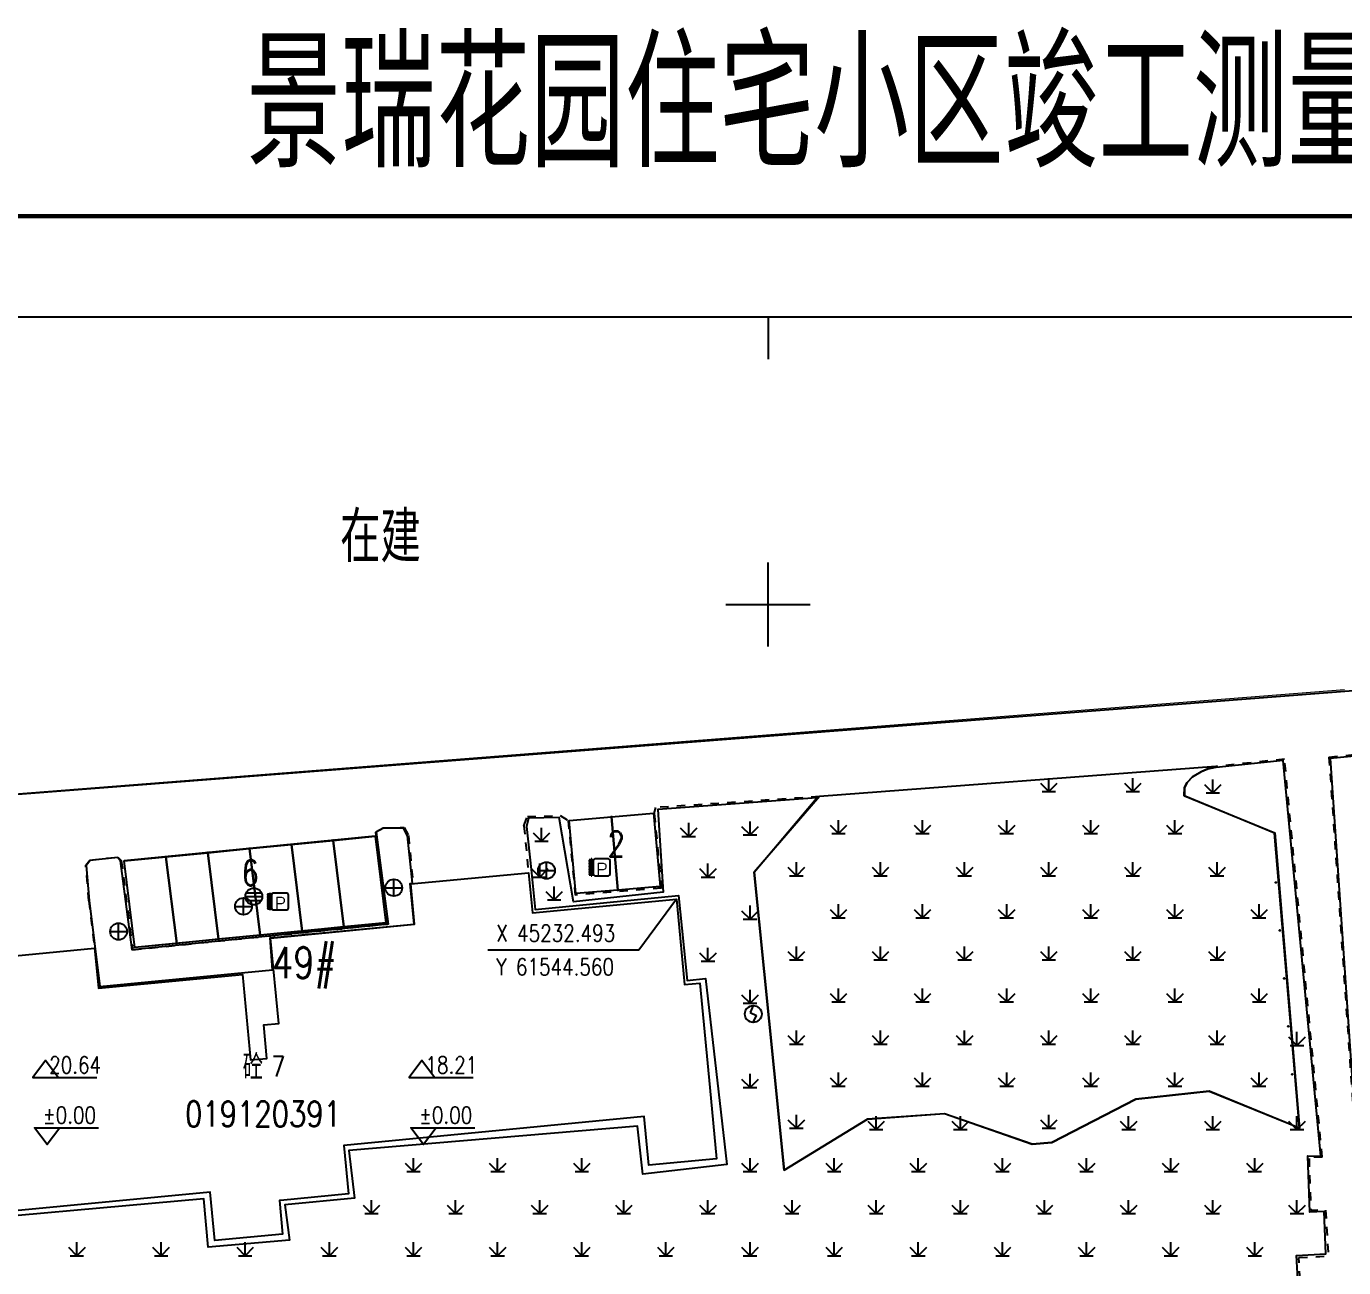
# Model space of a CAD drawing. Extents: x 61369 to 61739, y 45048 to 45284.
# Drawn here: x 61505.9 to 61584.2, y 45210.6 to 45284.3 of the extents above; entities that cross this region are included whole.
import ezdxf
from ezdxf.enums import TextEntityAlignment as Align

# ---------------------------------------------------------------- set-up
doc = ezdxf.new("R2010")
doc.units = 0
doc.header["$LTSCALE"] = 0.5
doc.header["$PDMODE"] = 32
doc.header["$PDSIZE"] = 0.05
doc.linetypes.add('X6', pattern=[2, 1, -1])
doc.layers.get('0').update_dxf_attribs({"linetype": 'CONTINUOUS'})
doc.layers.add('2绿化', color=8, linetype='CONTINUOUS', lineweight=13)
for name, color, linetype in [('BASICGRID', 7, 'CONTINUOUS'), ('COMPONENT', 4, 'CONTINUOUS'), ('DLSS', 4, 'CONTINUOUS'), ('JMD', 6, 'CONTINUOUS'), ('TK', 7, 'CONTINUOUS'), ('ZBTZ', 3, 'CONTINUOUS'), ('ZJ', 7, 'CONTINUOUS')]:
    doc.layers.add(name, color=color, linetype=linetype)
doc.styles.add('HZ', font='rs.shx', dxfattribs={"width": 0.8, "bigfont": 'hztxt.shx'})
doc.styles.get("Standard").update_dxf_attribs({"font": 'rs.shx', "bigfont": 'hztxt.shx'})
doc.linetypes.add('1161', pattern='A,0,[149,AAA.SHX,S=0.15,R=0,X=0,Y=0],-1.6', length=1.6)

# ---------------------------------------------------------------- blocks, each defined once
blk = doc.blocks.new('gc124')
for p, q in [((0, 0), (0, 1.6)), ((-1, 1), (0, 0)), ((-0.8, 0), (0.8, 0)), ((0, 0), (1, 1))]:
    blk.add_line(p, q)
blk = doc.blocks.new('gcbj0103')
for p, q in [((-1, 0), (1, 0)), ((-0.9, 0.43), (0.9, 0.43)), ((-0.88, -0.47), (0.88, -0.47))]:
    blk.add_line(p, q)
blk.add_circle((0, 0), 1)
blk = doc.blocks.new('gcbj0102')
for p, q in [((-1, 0), (1, 0)), ((0, -1), (0, 1))]:
    blk.add_line(p, q)
blk.add_circle((0, 0), 1)
blk = doc.blocks.new('gcbj0105')
for p, q in [((0, 1), (-0.38, 0.18)), ((-0.38, 0.18), (0.38, -0.18)), ((0, -1), (0.38, -0.18))]:
    blk.add_line(p, q)
blk.add_circle((0, 0), 1)
blk = doc.blocks.new('*U4')
at = {"linetype": 'Continuous'}
for points in [[(-1.2, 0), (-1.175, 1), (-1.225, 1)], [(-1.2, 0), (-1.225, 1), (-1.225, -1)], [(-1.2, 0), (-1.225, -1), (-1.175, -1)], [(-1.2, 0), (-1.175, -1), (-1.175, 1)]]:
    blk.add_solid(points, dxfattribs=at)
blk = doc.blocks.new('gcbj0215')
for p, q in [((-1.4, 1), (-1.4, 0.45)), ((-1.4, 0.27), (-1.4, -0.27)), ((-1.23, 1), (-1.23, -1)), ((-1.18, 1), (-1.23, 1)), ((-1.18, 1), (-1.18, -1)), ((-1, 0.8), (-1, -0.8)), ((0.8, 1), (-0.8, 1)), ((1, -0.8), (1, 0.8)), ((-1.4, -0.45), (-1.4, -1)), ((-1.23, -1), (-1.18, -1)), ((-0.8, -1), (0.8, -1))]:
    blk.add_line(p, q)
for centre, start, end in [((-0.8, 0.8), 90, 180), ((0.8, 0.8), 0, 90), ((-0.8, -0.8), 180, 270), ((0.8, -0.8), 270, 0)]:
    blk.add_arc(centre, 0.2, start, end)
for p in [(-1.4, 0.82), (-1.4, 0.64), (-1.4, 0.45), (-1.4, 0.27), (-1.4, 0.09), (-1.4, -0.09), (-1.4, -0.27), (-1.4, -0.45), (-1.4, -0.64), (-1.4, -0.82)]:
    blk.add_point(p)
at = {"linetype": 'Continuous'}
blk.add_blockref('*U4', (0, 0), dxfattribs=at)
blk.add_text('P', height=1.5).set_placement((-0.65, -1))

msp = doc.modelspace()

# ---------------------------------------------------------------- linework, layer by layer
at = {"linetype": 'Continuous'}
for p, q in [((61526.648, 45236.229), (61511.737, 45234.759)), ((61544.56, 45232.493), (61542.331, 45229.467)), ((61527.285, 45231.084), (61512.374, 45229.614)), ((61542.331, 45229.467), (61533.356, 45229.467))]:
    msp.add_line(p, q, dxfattribs=at)
at = {"linetype": 'Continuous', "flags": 128}
for points in [[(61722.212, 45255.415), (61726.103, 45191.778), (61726.282, 45113.413), (61387.091, 45096.665), (61379.706, 45246.235), (61452.77, 45254.465), (61454.391, 45250.755), (61455.82, 45247.928), (61457.501, 45244.905), (61459.175, 45242.199), (61460.755, 45239.873), (61461.94, 45238.236), (61463.27, 45236.508), (61464.06, 45235.524), (61644.517, 45249.515)], [(61524.163, 45235.984), (61524.8, 45230.839), (61522.315, 45230.594), (61521.678, 45235.739)], [(61526.648, 45236.229), (61527.285, 45231.084), (61524.8, 45230.839), (61524.163, 45235.984)], [(61516.708, 45235.249), (61517.344, 45230.104), (61514.859, 45229.859), (61514.222, 45235.004)], [(61519.193, 45235.494), (61519.829, 45230.349), (61517.344, 45230.104), (61516.708, 45235.249)], [(61521.678, 45235.739), (61522.315, 45230.594), (61519.829, 45230.349), (61519.193, 45235.494)], [(61514.222, 45235.004), (61514.859, 45229.859), (61512.374, 45229.614), (61511.737, 45234.759)]]:
    msp.add_lwpolyline(points, close=True, dxfattribs=at)
at = {"linetype": 'Continuous'}
for p in [(61540.696, 45237.38), (61524.163, 45235.984), (61516.708, 45235.249), (61519.193, 45235.494), (61521.678, 45235.739), (61514.222, 45235.004), (61541.083, 45233.03), (61580.179, 45233.482), (61522.315, 45230.594), (61524.8, 45230.839), (61580.422, 45230.633), (61514.859, 45229.859), (61517.344, 45230.104), (61519.829, 45230.349), (61580.666, 45227.783), (61580.91, 45224.934), (61581.154, 45222.084)]:
    msp.add_point(p, dxfattribs=at)
at = {"layer": '2绿化', "color": 1}
msp.add_line((61464.06, 45235.524), (61584.253, 45244.939), dxfattribs=at)
at = {"layer": 'BASICGRID', "linetype": 'Continuous', "flags": 128}
for points in [[(61543.2, 45237.591), (61543.587, 45233.24), (61541.083, 45233.03), (61540.696, 45237.38)], [(61540.696, 45237.38), (61541.083, 45233.03), (61538.58, 45232.819), (61538.193, 45237.17)]]:
    msp.add_lwpolyline(points, close=True, dxfattribs=at)
at = {"layer": 'DLSS', "linetype": 'X6'}
for p, q in [((61543.241, 45237.571, 3.613), (61543.336, 45237.929, 3.613)), ((61527.149, 45236.725, 3.613), (61528.37, 45236.752, 3.613)), ((61528.37, 45236.752, 3.613), (61528.632, 45236.266, 3.613)), ((61535.495, 45236.854, 3.613), (61535.698, 45237.391, 3.613)), ((61535.698, 45237.391, 3.613), (61537.64, 45237.463, 3.613)), ((61537.64, 45237.463, 3.613), (61538.12, 45237.167, 3.613)), ((61526.695, 45236.49, 3.613), (61527.149, 45236.725, 3.613)), ((61527.405, 45231.01, 3.613), (61526.695, 45236.49, 3.613)), ((61509.459, 45234.507, 3.613), (61509.703, 45234.81, 3.613)), ((61509.636, 45232.397, 3.613), (61509.459, 45234.507, 3.613)), ((61509.703, 45234.81, 3.613), (61511.354, 45234.991, 3.613)), ((61511.354, 45234.991, 3.613), (61511.568, 45234.783, 3.613)), ((61511.568, 45234.783, 3.613), (61512.247, 45229.486, 3.613)), ((61512.247, 45229.486, 3.613), (61527.405, 45231.01, 3.613))]:
    msp.add_line(p, q, dxfattribs=at)
at = {"layer": 'DLSS', "linetype": 'X6', "flags": 128}
for points, elevation in [([(61580.692, 45240.809), (61576.615, 45240.376)], 4.271), ([(61543.241, 45237.571), (61543.666, 45233.133)], 3.613), ([(61535.495, 45236.854), (61535.763, 45234.061)], 3.613), ([(61538.12, 45237.167), (61538.545, 45232.735)], 3.613), ([(61528.632, 45236.266), (61528.906, 45233.404)], 3.613), ([(61509.636, 45232.397), (61509.98, 45229.581)], 3.613), ([(61582.933, 45217.167), (61582.167, 45217.161)], 5.323)]:
    msp.add_lwpolyline(points, dxfattribs=dict(at, elevation=elevation))
for points in [[(61582.933, 45217.167), (61580.692, 45240.809)], [(61583.335, 45240.933), (61587.92, 45241.372)], [(61583.335, 45240.933), (61584.955, 45217.369)], [(61553.065, 45238.584), (61543.336, 45237.929)], [(61543.666, 45233.133), (61538.545, 45232.735)], [(61581.554, 45211.199), (61583.317, 45211.283), (61583.154, 45214.029), (61582.277, 45213.984), (61582.167, 45217.161)], [(61581.617, 45209.886), (61581.554, 45211.199)]]:
    msp.add_lwpolyline(points, dxfattribs=at)
at = {"layer": 'JMD', "linetype": 'Continuous', "flags": 128}
msp.add_lwpolyline([(61502.982, 45228.91), (61509.98, 45229.581), (61510.209, 45227.192), (61518.77, 45228.012), (61519.256, 45222.935), (61520.222, 45223.028), (61520.031, 45225.019), (61520.927, 45225.105), (61520.441, 45230.181), (61529.001, 45231.002), (61528.772, 45233.391), (61535.77, 45234.062), (61535.999, 45231.673), (61544.56, 45232.493), (61545.047, 45227.416), (61545.942, 45227.502), (61546.537, 45221.301), (61546.942, 45217.07), (61542.911, 45216.684), (61542.634, 45219.57), (61524.786, 45217.86), (61525.063, 45214.973), (61521.031, 45214.587), (61520.961, 45214.58), (61521.152, 45212.589), (61517.121, 45212.203), (61516.844, 45215.089), (61498.996, 45213.379)], dxfattribs=at)
at = {"layer": 'TK', "linetype": 'Continuous'}
for p, q in [((61550, 45267.069), (61550, 45264.569)), ((61550, 45247.5), (61550, 45252.5)), ((61547.5, 45250), (61552.5, 45250))]:
    msp.add_line(p, q, dxfattribs=at)
at = {"layer": 'TK', "linetype": 'Continuous', "const_width": 0.25, "flags": 128}
msp.add_lwpolyline([(61371.994, 45051.069), (61738.994, 45051.069), (61738.994, 45273.069), (61371.994, 45273.069)], close=True, dxfattribs=at)
at = {"layer": 'TK', "linetype": 'Continuous', "flags": 128}
msp.add_lwpolyline([(61377.994, 45057.069), (61732.994, 45057.069), (61732.994, 45267.069), (61377.994, 45267.069)], close=True, dxfattribs=at)
at = {"layer": 'ZBTZ', "linetype": '1161', "flags": 128}
for points in [[(61641.604, 45239.343), (61640.98, 45239.328), (61640.887, 45238.71), (61638.667, 45238.512), (61638.483, 45241.272), (61641.197, 45241.465), (61641.329, 45241.612), (61641.415, 45241.815), (61641.422, 45242.271), (61641.202, 45242.731), (61640.615, 45243.275), (61640.031, 45243.427), (61635.457, 45243.17), (61636.172, 45237.747), (61630.935, 45237.179), (61630.218, 45242.776), (61629.091, 45242.638), (61629.297, 45240.828), (61629.404, 45238.604), (61629.612, 45238.621), (61629.759, 45236.273), (61638.385, 45236.729), (61638.76, 45231.739), (61639.664, 45231.758), (61640.231, 45220.76), (61635.41, 45220.416), (61635.151, 45223.227), (61618.39, 45222.28), (61618.476, 45219.613), (61609.827, 45219.256), (61609.65, 45222.115), (61592.187, 45221.333), (61592.335, 45218.557), (61587.966, 45218.297), (61587.494, 45229.019), (61588.414, 45229.063), (61588.215, 45234.088), (61589.824, 45234.185), (61589.651, 45239.507), (61587.926, 45241.284), (61583.415, 45240.852), (61585.012, 45217.39), (61585.772, 45217.44), (61586.121, 45214.194), (61585.264, 45214.081), (61585.502, 45211.476), (61587.234, 45211.624), (61587.326, 45210.371), (61588.139, 45210.288), (61589.921, 45210.073), (61591.281, 45209.598), (61592.724, 45208.763), (61595.083, 45207.128), (61596.596, 45206.202), (61600.806, 45204.3), (61601.852, 45204.043), (61603.945, 45203.966), (61603.854, 45205.002), (61607.079, 45205.253), (61607.173, 45204.194), (61627.695, 45205.725), (61627.633, 45206.698), (61630.794, 45206.922), (61630.94, 45205.879), (61631.946, 45206.076), (61632.984, 45206.463), (61634.363, 45207.228), (61635.397, 45208.048), (61637.545, 45208.216), (61637.365, 45210.455), (61640.814, 45210.484), (61643.405, 45211.22)], [(61577.325, 45208.476), (61578.681, 45209.057), (61579.947, 45209.438), (61581.487, 45209.898), (61581.408, 45211.322), (61583.153, 45211.423), (61583.059, 45213.932), (61582.194, 45213.902), (61582.07, 45217.241), (61582.849, 45217.23), (61580.62, 45240.724), (61576.638, 45240.308), (61576.143, 45240.226), (61575.777, 45240.071), (61575.233, 45239.749), (61574.911, 45239.412), (61574.758, 45239.123), (61574.744, 45238.629), (61580.11, 45236.423), (61581.588, 45218.892), (61576.219, 45221.084), (61571.858, 45220.608), (61566.876, 45218.028), (61565.689, 45217.925), (61560.485, 45219.744), (61555.906, 45219.426), (61550.965, 45216.38), (61549.17, 45234.093), (61552.9, 45238.501), (61543.454, 45237.826), (61543.768, 45232.911), (61538.437, 45232.326), (61537.586, 45237.335), (61535.764, 45237.295), (61535.638, 45236.815), (61535.92, 45234.251), (61536.162, 45231.872), (61544.689, 45232.709), (61545.193, 45227.659), (61546.28, 45227.779), (61547.561, 45216.719), (61542.569, 45216.156), (61542.247, 45218.999), (61525.089, 45217.557), (61525.435, 45214.726), (61521.287, 45214.338), (61521.573, 45212.222), (61516.737, 45211.817), (61516.479, 45214.692), (61499.246, 45213.132), (61499.582, 45210.272), (61495.022, 45209.84), (61493.993, 45220.712), (61494.883, 45220.797), (61494.44, 45225.752), (61503.141, 45226.567), (61502.928, 45228.869), (61502.629, 45231.786), (61502.377, 45233.775), (61501.084, 45233.643), (61500.989, 45233.325), (61501.761, 45227.949), (61496.481, 45227.421), (61495.765, 45232.798), (61495.521, 45232.971), (61493.961, 45232.883), (61493.545, 45232.612), (61493.396, 45232.183), (61493.765, 45227.591), (61491.269, 45227.362), (61490.913, 45231.977), (61490.798, 45232.214), (61490.499, 45232.34), (61480.002, 45231.06), (61476.449, 45228.423), (61476.432, 45227.019), (61476.715, 45226.954), (61480.412, 45230.078), (61493.321, 45214.432), (61489.579, 45211.372), (61489.463, 45210.95), (61492.146, 45207.791), (61492.655, 45208.13), (61493.374, 45207.34), (61492.918, 45206.897), (61493.234, 45206.452), (61494.208, 45205.872), (61494.69, 45205.722), (61495.38, 45205.646), (61506.853, 45206.86), (61521.687, 45208.023), (61522.229, 45199.317), (61524.904, 45199.497), (61527.708, 45200.139), (61529.488, 45200.197), (61531.328, 45199.841), (61534.149, 45198.908), (61535.225, 45198.805), (61538.906, 45198.976), (61543.077, 45199.33), (61547.089, 45199.975), (61548.701, 45200.432), (61550.941, 45201.525), (61552.647, 45201.92), (61554.804, 45201.964), (61557.735, 45201.911), (61559.669, 45202.101), (61562.546, 45202.643), (61562.489, 45203.844), (61565.706, 45204.077), (61565.872, 45202.977), (61567.08, 45203.379), (61568.824, 45203.972), (61569.681, 45204.289), (61571.397, 45205.095), (61573.575, 45206.37), (61575.304, 45207.338)], [(61580.103, 45236.414), (61574.735, 45238.622), (61574.756, 45239.124), (61574.909, 45239.413), (61575.226, 45239.755), (61575.769, 45240.078), (61576.137, 45240.234), (61576.439, 45240.297), (61576.549, 45240.34), (61576.615, 45240.376), (61553.065, 45238.584), (61549.184, 45234.089), (61550.966, 45216.383), (61555.905, 45219.428), (61560.485, 45219.749), (61565.69, 45217.929), (61566.876, 45218.029), (61571.858, 45220.609), (61576.22, 45221.088), (61581.577, 45218.906)], [(61520.557, 45228.286), (61520.413, 45230.19), (61528.978, 45231.011), (61528.735, 45233.422), (61528.867, 45233.435), (61528.584, 45236.251), (61528.347, 45236.716), (61527.151, 45236.698), (61526.723, 45236.465), (61527.419, 45230.999), (61512.217, 45229.474), (61511.52, 45234.768), (61511.337, 45234.959), (61509.712, 45234.783), (61509.476, 45234.494), (61509.663, 45232.402), (61510.299, 45227.307)]]:
    msp.add_lwpolyline(points, close=True, dxfattribs=at)
at = {"layer": 'ZJ', "color": 7, "linetype": 'Continuous', "flags": 128}
for points in [[(61507.821, 45221.897), (61507.071, 45222.897), (61506.321, 45221.897), (61510.121, 45221.897)], [(61530.179, 45221.897), (61529.429, 45222.897), (61528.679, 45221.897), (61532.479, 45221.897)], [(61507.914, 45218.909), (61507.163, 45217.91), (61506.414, 45218.91), (61510.214, 45218.906)], [(61530.271, 45218.909), (61529.52, 45217.91), (61528.771, 45218.91), (61532.571, 45218.906)]]:
    msp.add_lwpolyline(points, dxfattribs=at)

# ---------------------------------------------------------------- block references
at = {"layer": 'COMPONENT', "linetype": 'Continuous', "xscale": 0.5, "yscale": 0.5}
for name, p in [('gcbj0102', (61536.839, 45234.195, 4.346)), ('gcbj0215', (61540.112, 45234.384)), ('gcbj0102', (61527.759, 45233.168, 4.369)), ('gcbj0103', (61519.443, 45232.651, 4.125)), ('gcbj0215', (61521.003, 45232.353)), ('gcbj0102', (61518.834, 45232.062, 4.147)), ('gcbj0102', (61511.41, 45230.57, 4.279)), ('gcbj0105', (61549.125, 45225.667, 4.166))]:
    msp.add_blockref(name, p, dxfattribs=at)
at = {"layer": 'ZBTZ', "linetype": 'Continuous', "xscale": 0.5, "yscale": 0.5}
for p in [(61566.684, 45238.883), (61571.684, 45238.883), (61576.432, 45238.805), (61545.286, 45236.218), (61548.932, 45236.305), (61554.184, 45236.383), (61559.184, 45236.383), (61564.184, 45236.383), (61569.184, 45236.383), (61574.184, 45236.383), (61536.537, 45235.937), (61536.432, 45233.805), (61546.432, 45233.805), (61551.684, 45233.883), (61556.684, 45233.883), (61561.684, 45233.883), (61566.684, 45233.883), (61571.684, 45233.883), (61576.684, 45233.883), (61537.293, 45232.444), (61548.932, 45231.305), (61554.184, 45231.383), (61559.184, 45231.383), (61564.184, 45231.383), (61569.184, 45231.383), (61574.184, 45231.383), (61579.184, 45231.383), (61546.432, 45228.805), (61551.684, 45228.883), (61556.684, 45228.883), (61561.684, 45228.883), (61566.684, 45228.883), (61571.684, 45228.883), (61576.684, 45228.883), (61548.932, 45226.305), (61554.184, 45226.383), (61559.184, 45226.383), (61564.184, 45226.383), (61569.184, 45226.383), (61574.184, 45226.383), (61579.184, 45226.383), (61551.684, 45223.883), (61556.684, 45223.883), (61561.684, 45223.883), (61566.684, 45223.883), (61571.684, 45223.883), (61576.684, 45223.883), (61581.432, 45223.805), (61548.932, 45221.305), (61554.184, 45221.383), (61559.184, 45221.383), (61564.184, 45221.383), (61569.184, 45221.383), (61574.184, 45221.383), (61579.184, 45221.383), (61551.684, 45218.883), (61556.432, 45218.805), (61561.432, 45218.805), (61566.684, 45218.883), (61571.432, 45218.805), (61576.432, 45218.805), (61581.432, 45218.805), (61528.932, 45216.305), (61533.932, 45216.305), (61538.932, 45216.305), (61548.932, 45216.305), (61553.932, 45216.305), (61558.932, 45216.305), (61563.932, 45216.305), (61568.932, 45216.305), (61573.932, 45216.305), (61578.932, 45216.305), (61526.432, 45213.805), (61531.432, 45213.805), (61536.432, 45213.805), (61541.432, 45213.805), (61546.432, 45213.805), (61551.432, 45213.805), (61556.432, 45213.805), (61561.432, 45213.805), (61566.432, 45213.805), (61571.432, 45213.805), (61576.432, 45213.805), (61581.432, 45213.805), (61508.932, 45211.305), (61513.932, 45211.305), (61518.932, 45211.305), (61523.932, 45211.305), (61528.932, 45211.305), (61533.932, 45211.305), (61538.932, 45211.305), (61543.932, 45211.305), (61548.932, 45211.305), (61553.932, 45211.305), (61558.932, 45211.305), (61563.932, 45211.305), (61568.932, 45211.305), (61573.932, 45211.305), (61578.932, 45211.305)]:
    msp.add_blockref('gc124', p, dxfattribs=at)

# ---------------------------------------------------------------- texts
at = {"linetype": 'Continuous', "style": 'HZ', "width": 0.8}
for s, p in [('X 45232.493', (61533.856, 45229.967)), ('Y 61544.560', (61533.856, 45227.967))]:
    msp.add_text(s, height=1, dxfattribs=at).set_placement(p)
at = {"layer": 'JMD', "linetype": 'Continuous', "style": 'HZ', "width": 0.8}
for s, height, p in [('在建', 3, (61526.969, 45254.154)), ('2', 1.5, (61540.982, 45235.772)), ('6', 1.5, (61519.232, 45234.054)), ('49#', 1.8375, (61522.447, 45228.585)), ('019120391', 1.5, (61519.99, 45219.73))]:
    msp.add_text(s, height=height, dxfattribs=at).set_placement(p, align=Align.MIDDLE)
msp.add_text('砼', height=1.5, dxfattribs=at).set_placement((61519.985, 45222.509), align=Align.MIDDLE_RIGHT)
msp.add_text('7', height=1.2, dxfattribs=at).set_placement((61520.483, 45222.557), align=Align.MIDDLE_LEFT)
at = {"layer": 'TK', "linetype": 'Continuous', "style": 'HZ', "width": 0.75}
msp.add_text('景瑞花园住宅小区竣工测量图', height=7.5, dxfattribs=at).set_placement((61555.564, 45273.725), align=Align.BOTTOM_CENTER)
at = {"layer": 'ZJ', "color": 7, "linetype": 'Continuous', "style": 'HZ', "width": 0.8}
for s, p in [('20.64', (61507.283, 45222.137)), ('18.21', (61529.64, 45222.137))]:
    msp.add_text(s, height=1, dxfattribs=at).set_placement(p)
for p in [(61506.914, 45219.16), (61529.271, 45219.16)]:
    msp.add_text('±0.00', height=1, rotation=359.9415, dxfattribs=at).set_placement(p)

doc.saveas('drawing.dxf')
